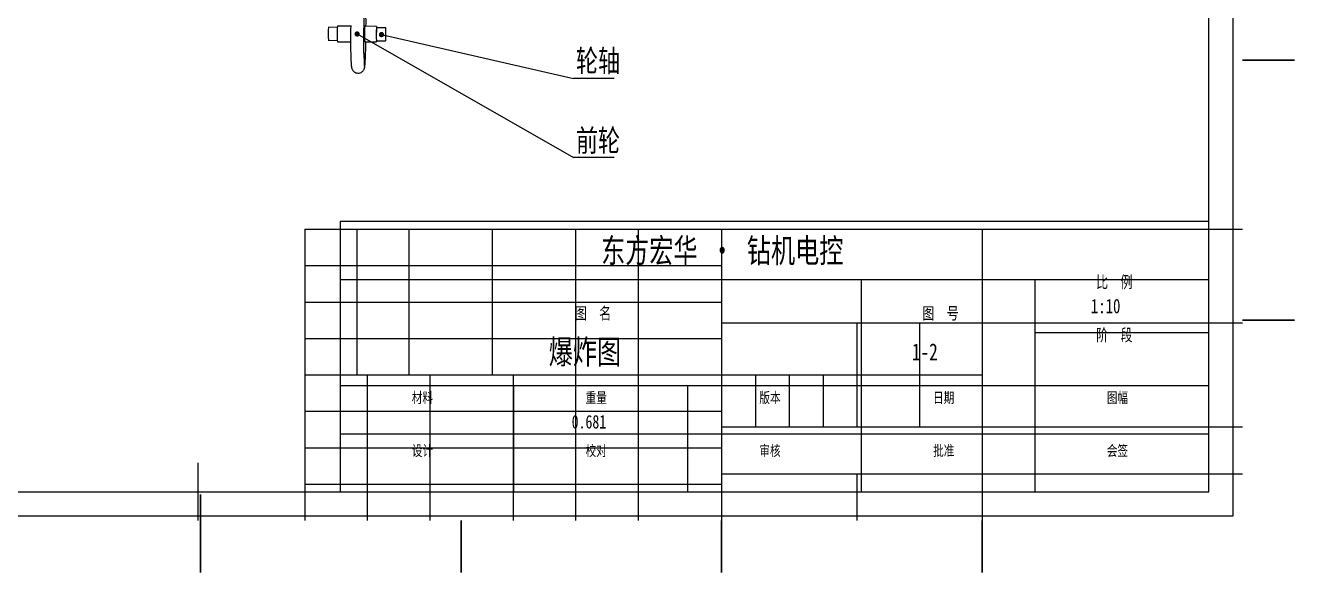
# Model space of a CAD drawing. Header units: millimetres. Extents: x 0 to 420, y 0 to 297.
# Drawn here: x 176.4 to 420, y 0 to 105.2 of the extents above; entities that cross this region are included whole.
import ezdxf

# ---------------------------------------------------------------- set-up
doc = ezdxf.new("R2010")
doc.units = ezdxf.units.MM
for name, color, linetype in [('10', 7, 'Continuous'), ('5', 7, 'Continuous'), ('SLD-0', 7, 'Continuous'), ('图框', 7, 'Continuous')]:
    doc.layers.add(name, color=color, linetype=linetype)
doc.styles.add('SLDTEXTSTYLE1', font='hyswlongfangsong.ttf', dxfattribs={"bigfont": 'bigfont'})
doc.styles.get("Standard").update_dxf_attribs({"font": 'hyswlongfangsong.ttf'})
doc.dimstyles.new('SLDDIMSTYLE0', dxfattribs={"dimtxt": 2.5, "dimasz": 1.016, "dimexe": 0, "dimexo": 0.625, "dimgap": 0, "dimtad": 1, "dimdec": 0, "dimrnd": 1e-09, "dimtxsty": 'STANDARD', "dimblk1": 'DOT', "dimblk2": 'DOT', "dimsah": 1, "dimcen": 2.5, "dimazin": 3, "dimtfac": 1.016, "dimtdec": 0, "dimtmove": 0, "dimatfit": 3, "dimldrblk": 'DOT', "dimfrac": 2})

# ---------------------------------------------------------------- blocks, each defined once
blk = doc.blocks.new('SW_NOTE_0_5')
at = {"layer": '图框', "color": 0}
blk.add_line((7.79, 0), (0, 0), dxfattribs=at)
at = {"layer": '图框', "color": 0, "insert": (0.47, 5.37), "char_height": 4.233, "attachment_point": 1, "style": 'SLDTEXTSTYLE1'}
blk.add_mtext('前轮', dxfattribs=at)
blk = doc.blocks.new('_Dot')
at = {"color": 0, "linetype": 'ByBlock', "lineweight": -2}
blk.add_line((-0.5, 0), (-1, 0), dxfattribs=at)
at = {"color": 0, "linetype": 'ByBlock', "const_width": 0.5}
blk.add_lwpolyline([(-0.25, 0, 1), (0.25, 0, 1)], format="xyb", close=True, dxfattribs=at)
blk = doc.blocks.new('SW_NOTE_0_6')
at = {"layer": '图框', "color": 0}
blk.add_line((7.78, 0), (0, 0), dxfattribs=at)
at = {"layer": '图框', "color": 0, "insert": (0.47, 5.53), "char_height": 4.233, "attachment_point": 1, "style": 'SLDTEXTSTYLE1'}
blk.add_mtext('轮轴', dxfattribs=at)
blk = doc.blocks.new('HH_FRAME_C429X297')
at = {"layer": 'HH_TITLE'}
for p, q in [((243.88, 50), (423.88, 50)), ((351.88, 28), (351.88, 50)), ((387.88, 28), (387.88, 50)), ((387.88, 39), (423.88, 39)), ((243.88, 28), (423.88, 28)), ((279.88, 18), (279.88, 28)), ((315.88, 18), (315.88, 28)), ((351.88, 18), (351.88, 28)), ((387.88, 18), (387.88, 28)), ((243.88, 18), (423.88, 18)), ((279.88, 6), (279.88, 18)), ((315.88, 6), (315.88, 18)), ((351.88, 6), (351.88, 18)), ((387.88, 6), (387.88, 18)), ((214.44, 0), (214.44, 12)), ((208.44, 6), (220.44, 6))]:
    blk.add_line(p, q, dxfattribs=at)
for points in [[(0, 1), (428.88, 1), (428.88, 298), (0, 298)], [(25, 6), (423.88, 6), (423.88, 293), (25, 293)], [(243.88, 6), (423.88, 6), (423.88, 62), (243.88, 62)]]:
    blk.add_lwpolyline(points, close=True, dxfattribs=at)
for s, height, p in [('东方宏华 · 钻机电控', 5, (297.93, 53.5)), ('比  例', 2.5, (400.49, 48.25)), ('图  名', 2.5, (292.49, 41.75)), ('图  号', 2.5, (364.49, 41.75)), ('阶  段', 2.5, (400.49, 37.25)), ('材料', 2.2, (258.72, 24.4)), ('重量', 2.2, (294.72, 24.4)), ('版本', 2.2, (330.72, 24.4)), ('日期', 2.2, (366.72, 24.4)), ('图幅', 2.2, (402.72, 24.4)), ('设计', 2.2, (258.72, 13.4)), ('校对', 2.2, (294.72, 13.4)), ('审核', 2.2, (330.72, 13.4)), ('批准', 2.2, (366.72, 13.4)), ('会签', 2.2, (402.72, 13.4))]:
    blk.add_text(s, height=height, dxfattribs=at).set_placement(p)
for tag, p, height in [('SCALE', (399.41, 43), 3), ('TITLE', (287.09, 32.5), 5), ('DWG_NO', (362.33, 33.25), 3.5), ('STAGE', (399.41, 32), 3), ('MATERIAL', (255.84, 19.1), 2.8), ('WEIGHT', (291.84, 19.1), 2.8), ('VERSION', (327.84, 19.1), 2.8), ('DATE', (363.84, 19.1), 2.8), ('SHEET', (399.84, 19.1), 2.8), ('DESIGN', (255.84, 8.1), 2.8), ('CHECKED', (291.84, 8.1), 2.8), ('REVIEWED', (327.84, 8.1), 2.8), ('APPROVED', (363.84, 8.1), 2.8), ('COUNTERSIGN', (399.84, 8.1), 2.8)]:
    blk.add_attdef(tag, p, '', height=height, dxfattribs=at)

msp = doc.modelspace()

# ---------------------------------------------------------------- linework, layer by layer
at = {"color": 7, "linetype": 'Continuous', "lineweight": 25}
for p, q in [((236.26, 104.76), (234.54, 104.78)), ((238.82, 105), (236.29, 105.01)), ((243.78, 104.96), (241.54, 104.98)), ((245.53, 104.7), (243.78, 104.71)), ((234.52, 102.28), (236.24, 102.26)), ((236.27, 102.01), (238.8, 102)), ((241.52, 101.98), (243.76, 101.96)), ((243.77, 102.21), (245.52, 102.2))]:
    msp.add_line(p, q, dxfattribs=at)
at = {"color": 7, "linetype": 'Continuous', "lineweight": 35}
for p, q in [((410, 98.5), (420, 98.5)), ((410, 48.5), (420, 48.5)), ((210, 0), (210, 15)), ((210, 10), (210, 0)), ((260, 10), (260, 0)), ((310, 10), (310, 0)), ((360, 10), (360, 0))]:
    msp.add_line(p, q, dxfattribs=at)
at = {"color": 7, "linetype": 'Continuous', "lineweight": 25, "flags": 128}
for points in [[(243.81, 104.71), (243.8, 104.91), (243.78, 104.96), (243.76, 104.83), (243.74, 104.53), (243.73, 104.11), (243.72, 103.6), (243.72, 103.09), (243.72, 102.61), (243.74, 102.24), (243.75, 102.02), (243.77, 101.97), (243.79, 102.1), (243.8, 102.21)], [(245.54, 104.66), (245.53, 104.69), (245.51, 104.54), (245.49, 104.22), (245.48, 103.78), (245.48, 103.3), (245.48, 102.83), (245.49, 102.47), (245.5, 102.25), (245.52, 102.21), (245.54, 102.37), (245.55, 102.69), (245.56, 103.12), (245.57, 103.61), (245.57, 104.07), (245.56, 104.44), (245.54, 104.66)], [(241.44, 97.37), (241.45, 97.29), (241.49, 97.23), (241.53, 97.35), (241.57, 97.65), (241.58, 97.73)]]:
    msp.add_lwpolyline(points, dxfattribs=at)
at = {"color": 7, "linetype": 'Continuous', "lineweight": 25}
for centre, radius, start, end in [((327.49, 104.12), 86.18, 176.9737, 179.3283), ((188.93, 105.77), 52.83, 359.1433, 4.0367), ((246.63, 103.45), 12.16, 173.7234, 185.5211), ((250.23, 103.42), 14.03, 173.4843, 185.7603), ((339.17, 102.52), 100.38, 178.5004, 182.7401), ((322.47, 102.47), 81.2, 178.1196, 183.6006), ((247.88, 104.09), 6.41, 172.0017, 181.8902), ((253.62, 103.18), 12.17, 176.7065, 185.6521), ((256.04, 103.38), 12.32, 173.8011, 185.4434), ((170.72, 102.47), 71.02, 356.172, 359.6007)]:
    msp.add_arc(centre, radius, start, end, dxfattribs=at)
msp.add_open_spline([(238.91, 97.63), (238.91, 97.56), (238.93, 97.34), (238.95, 97.16), (239.01, 96.93), (239.08, 96.73), (239.22, 96.48), (239.46, 96.24), (239.8, 96.04), (240.22, 95.96), (240.63, 96.03), (240.97, 96.2), (241.2, 96.42), (241.34, 96.63), (241.43, 96.82), (241.48, 96.98), (241.51, 97.15), (241.54, 97.34), (241.56, 97.53), (241.57, 97.64)], degree=3, knots=[0, 0, 0, 0, 0.067238, 0.1977528, 0.2485287, 0.2916127, 0.3328495, 0.381457, 0.435257, 0.4930085, 0.5546216, 0.6045492, 0.6478442, 0.6867832, 0.7228297, 0.7613134, 0.8154917, 0.9024248, 1, 1, 1, 1], dxfattribs=at)
at = {"layer": '10', "color": 7, "lineweight": 25}
for p, q in [((240, 66), (240, 38)), ((250, 66), (250, 38)), ((266, 66), (266, 38)), ((282, 66), (282, 10)), ((294, 66), (294, 10)), ((310, 66), (310, 10)), ((360, 66), (360, 38)), ((310, 48), (410, 48)), ((335.99, 48), (335.99, 28)), ((348, 48), (348, 28)), ((230, 45), (310, 45)), ((230, 38), (360, 38)), ((242, 38), (242, 10)), ((254, 38), (254, 10)), ((270, 38), (270, 10)), ((360, 38), (360, 10)), ((230, 31), (310, 31)), ((310, 28), (410, 28)), ((230, 24), (310, 24)), ((310, 19), (410, 19)), ((230, 17), (310, 17))]:
    msp.add_line(p, q, dxfattribs=at)
at = {"layer": '10', "color": 7}
for p, q in [((230, 59), (310, 59)), ((230, 52), (310, 52))]:
    msp.add_line(p, q, dxfattribs=at)
at = {"layer": '5', "color": 7, "lineweight": 25}
for q in [(410, 66), (230, 10)]:
    msp.add_line((230, 66), q, dxfattribs=at)
at = {"layer": 'SLD-0'}
for p, q in [((316.5, 38), (316.5, 28)), ((323, 38), (323, 28)), ((329.5, 38), (329.5, 28))]:
    msp.add_line(p, q, dxfattribs=at)
at = {"layer": 'SLD-0', "lineweight": 25}
msp.add_line((335.99, 19), (335.99, 10), dxfattribs=at)

# ---------------------------------------------------------------- block references
at = {"xscale": 0.9264214046822743, "yscale": 0.9264214046822743}
msp.add_blockref('HH_FRAME_C429X297', (10.87, 10), dxfattribs=at).add_auto_attribs({'TITLE': '爆炸图', 'DWG_NO': '1-2', 'SCALE': '1:10', 'WEIGHT': '0.681'})
at = {"layer": '图框'}
for name, p in [('SW_NOTE_0_6', (281.59, 94.94)), ('SW_NOTE_0_5', (281.59, 79.77))]:
    msp.add_blockref(name, p, dxfattribs=at)

# ---------------------------------------------------------------- leaders
for points in [[(240.05, 103.5), (281.59, 79.77)], [(244.73, 103.38), (281.59, 94.94)]]:
    msp.add_leader(points, dimstyle='SLDDIMSTYLE0', dxfattribs=at)

doc.saveas('drawing.dxf')
